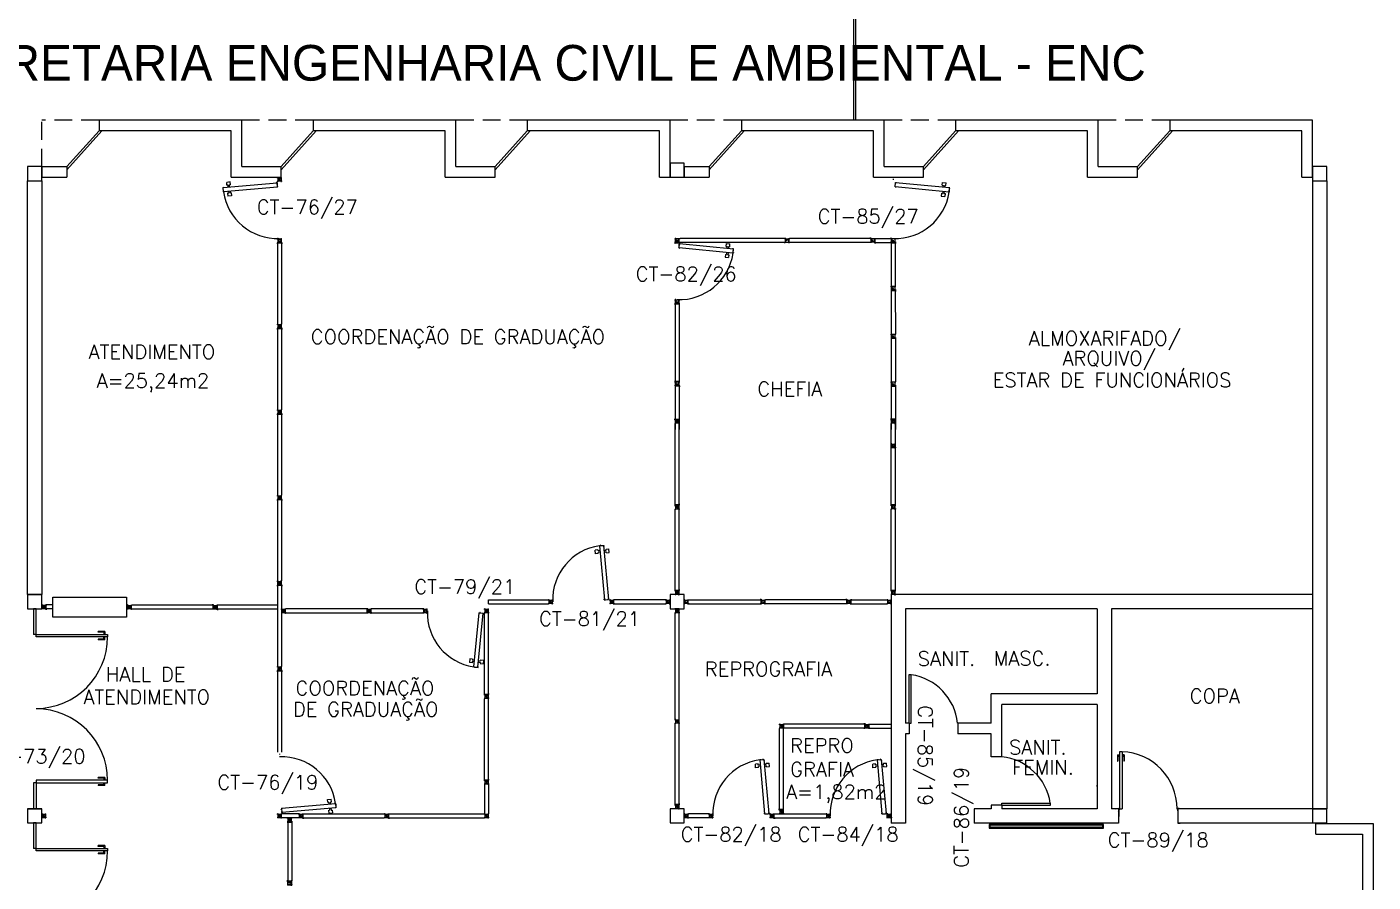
# Model space of a CAD drawing. Header units: centimetres. Extents: x -214 to 72, y 205 to 367.
# Drawn here: x -98.95 to -80.09, y 259.63 to 271.62 of the extents above; entities that cross this region are included whole.
import ezdxf

# ---------------------------------------------------------------- set-up
doc = ezdxf.new("R2010")
doc.units = ezdxf.units.CM
doc.header["$MEASUREMENT"] = 0
doc.linetypes.add('HIDDEN', pattern=[0.375, 0.25, -0.125])
doc.layers.get('0').update_dxf_attribs({"linetype": 'CONTINUOUS'})
for name, color, linetype in [('ALV', 2, 'CONTINUOUS'), ('BANC', 2, 'CONTINUOUS'), ('DIV', 2, 'CONTINUOUS'), ('ENDEREÇO NOVO', 2, 'CONTINUOUS'), ('ESQ', 1, 'CONTINUOUS'), ('ESTRUT', 3, 'CONTINUOUS'), ('MACANETA', 2, 'CONTINUOUS'), ('MARCO', 2, 'CONTINUOUS'), ('PainelFELTRO', 2, 'CONTINUOUS'), ('PEÇAS', 1, 'CONTINUOUS'), ('PORTA', 1, 'CONTINUOUS'), ('PROJ', 1, 'HIDDEN'), ('TEXTO', 2, 'CONTINUOUS'), ('USO', 2, 'CONTINUOUS')]:
    doc.layers.add(name, color=color, linetype=linetype)
doc.styles.add('UNB-100', font='simplex.shx', dxfattribs={"height": 0.2})

# ---------------------------------------------------------------- blocks, each defined once
blk = doc.blocks.new('MTDIV')
for p, q in [((-0.0285, 0.0185), (-0.0285, 0.0285)), ((-0.0185, 0.0285), (-0.0285, 0.0285)), ((-0.0265, 0.0185), (-0.0285, 0.0185)), ((-0.0265, 0.0235), (-0.0265, 0.0265)), ((-0.0265, 0.0265), (-0.0185, 0.0265)), ((-0.0265, 0.0235), (0.0265, 0.0235)), ((-0.0215, 0.0235), (-0.0265, 0.0235)), ((-0.0265, 0.0185), (-0.0265, 0.0215)), ((-0.0265, 0.0215), (-0.0235, 0.0215)), ((-0.0235, 0.0215), (-0.0235, -0.0215)), ((-0.0215, 0.0235), (-0.0215, 0.0215)), ((-0.0215, 0.0215), (0.0215, 0.0215)), ((-0.0215, 0.0195), (0.0195, 0.0195)), ((-0.0215, 0.0195), (-0.0215, -0.0195)), ((-0.0185, 0.0265), (-0.0185, 0.0285)), ((-0.0049, 0), (0.0049, 0)), ((0, -0.0049), (0, 0.0049)), ((0.0195, 0.0095), (0.0115, 0.0095)), ((0.0115, 0.0095), (0.0115, 0.0075)), ((0.0215, 0.0075), (0.0115, 0.0075)), ((0.0135, 0.0075), (0.0135, 0.0055)), ((0.0215, 0.0055), (0.0135, 0.0055)), ((0.0185, 0.0265), (0.0185, 0.0285)), ((0.0185, 0.0285), (0.0285, 0.0285)), ((0.0185, 0.0265), (0.0265, 0.0265)), ((0.0195, 0.0195), (0.0195, 0.0095)), ((0.0215, 0.0235), (0.0215, 0.0075)), ((0.0215, 0.0235), (0.0265, 0.0235)), ((0.0215, 0.0055), (0.0215, -0.0055)), ((0.0235, 0.0215), (0.0235, -0.0215)), ((0.0265, 0.0215), (0.0235, 0.0215)), ((0.0265, 0.0235), (0.0265, 0.0265)), ((0.0265, 0.0185), (0.0265, 0.0215)), ((0.0265, 0.0185), (0.0285, 0.0185)), ((0.0285, 0.0185), (0.0285, 0.0285)), ((-0.0285, -0.0185), (-0.0285, -0.0285)), ((-0.0285, -0.0185), (-0.0265, -0.0185)), ((-0.0185, -0.0285), (-0.0285, -0.0285)), ((-0.0265, -0.0185), (-0.0265, -0.0215)), ((-0.0265, -0.0215), (-0.0235, -0.0215)), ((0.0265, -0.0235), (-0.0265, -0.0235)), ((-0.0265, -0.0235), (-0.0265, -0.0265)), ((-0.0215, -0.0235), (-0.0265, -0.0235)), ((-0.0185, -0.0265), (-0.0265, -0.0265)), ((-0.0215, -0.0195), (0.0195, -0.0195)), ((-0.0215, -0.0215), (0.0215, -0.0215)), ((-0.0215, -0.0215), (-0.0215, -0.0235)), ((-0.0185, -0.0265), (-0.0185, -0.0285)), ((0.0215, -0.0075), (0.0115, -0.0075)), ((0.0115, -0.0075), (0.0115, -0.0095)), ((0.0195, -0.0095), (0.0115, -0.0095)), ((0.0215, -0.0055), (0.0135, -0.0055)), ((0.0135, -0.0055), (0.0135, -0.0075)), ((0.0185, -0.0265), (0.0185, -0.0285)), ((0.0265, -0.0265), (0.0185, -0.0265)), ((0.0185, -0.0285), (0.0285, -0.0285)), ((0.0195, -0.0095), (0.0195, -0.0195)), ((0.0215, -0.0075), (0.0215, -0.0235)), ((0.0215, -0.0235), (0.0265, -0.0235)), ((0.0265, -0.0215), (0.0235, -0.0215)), ((0.0265, -0.0185), (0.0265, -0.0215)), ((0.0285, -0.0185), (0.0265, -0.0185)), ((0.0265, -0.0235), (0.0265, -0.0265)), ((0.0285, -0.0185), (0.0285, -0.0285))]:
    blk.add_line(p, q)
blk = doc.blocks.new('DIV12')
for p, q in [((-0.005, 0), (0.005, 0)), ((0, -0.005), (0, 0.005)), ((0.024, 0.018), (0.028, 0.018)), ((0.024, 0.018), (0.024, 0.016)), ((0.024, 0.016), (0.028, 0.016)), ((0.028, 0.03), (0.043, 0.03)), ((0.028, 0.018), (0.028, 0.03)), ((0.028, -0.017), (0.028, 0.016)), ((0.03, 0.028), (1.169, 0.028)), ((0.03, -0.029), (0.03, 0.028)), ((0.043, 0.03), (0.043, 0.028)), ((0.024, -0.017), (0.028, -0.017)), ((0.024, -0.017), (0.024, -0.019)), ((0.024, -0.019), (0.028, -0.019)), ((0.028, -0.031), (0.028, -0.019)), ((0.028, -0.031), (0.043, -0.031)), ((0.03, -0.029), (1.169, -0.029)), ((0.043, -0.029), (0.043, -0.031))]:
    blk.add_line(p, q)
blk = doc.blocks.new('DOOR-80')
at = {"layer": 'MACANETA'}
for p, q in [((-0.08, -0.755), (-0.08, -0.665)), ((-0.08, -0.665), (-0.075, -0.665)), ((-0.075, -0.755), (-0.075, -0.665)), ((-0.075, -0.735), (-0.053, -0.735)), ((-0.053, -0.728), (-0.05, -0.728)), ((-0.053, -0.763), (-0.053, -0.728)), ((-0.012, -0.728), (-0.015, -0.728)), ((-0.012, -0.763), (-0.012, -0.728)), ((0.01, -0.735), (-0.012, -0.735)), ((0.01, -0.755), (0.01, -0.665)), ((0.015, -0.665), (0.01, -0.665)), ((0.015, -0.755), (0.015, -0.665)), ((-0.08, -0.755), (-0.053, -0.755)), ((-0.053, -0.763), (-0.05, -0.763)), ((-0.012, -0.763), (-0.015, -0.763)), ((0.015, -0.755), (-0.012, -0.755))]:
    blk.add_line(p, q, dxfattribs=at)
at = {"layer": 'PORTA'}
for p, q in [((-0.05, -0.8), (-0.05, 0)), ((-0.015, 0), (-0.05, 0)), ((-0.015, -0.8), (-0.015, 0)), ((-0.05, -0.8), (-0.015, -0.8))]:
    blk.add_line(p, q, dxfattribs=at)
at = {"layer": 'PORTA', "color": 1}
blk.add_arc((-0.02, 0), 0.8, 180, 267.8509, dxfattribs=at)
blk = doc.blocks.new('PDFT')
at = {"color": 1}
for p, q in [((0.318, 0.979), (0.318, 0.889)), ((0.318, 0.979), (0.358, 0.979)), ((0.328, 0.969), (0.328, 0.889)), ((0.328, 0.969), (0.358, 0.969)), ((0.433, 0.979), (0.393, 0.979)), ((0.423, 0.969), (0.393, 0.969)), ((0.423, 0.969), (0.423, 0.889)), ((0.433, 0.979), (0.433, 0.889)), ((2.362, 0.979), (2.362, 0.889)), ((2.362, 0.979), (2.402, 0.979)), ((2.372, 0.969), (2.372, 0.889)), ((2.372, 0.969), (2.402, 0.969)), ((2.477, 0.979), (2.437, 0.979)), ((2.467, 0.969), (2.437, 0.969)), ((2.467, 0.969), (2.467, 0.889)), ((2.477, 0.979), (2.477, 0.889)), ((0.328, 0.889), (0.318, 0.889)), ((0.423, 0.889), (0.433, 0.889)), ((2.372, 0.889), (2.362, 0.889)), ((2.467, 0.889), (2.477, 0.889))]:
    blk.add_line(p, q, dxfattribs=at)
at = {"color": 2}
for p, q in [((0.358, 0.018), (0.358, 1.019)), ((0.358, 1.019), (0.393, 1.019)), ((0.393, 1.019), (0.393, 0.018)), ((2.402, 1.019), (2.402, 0.018)), ((2.437, 1.019), (2.402, 1.019)), ((2.437, 0.018), (2.437, 1.019)), ((0.358, 0.018), (0, 0.017)), ((0, 0.017), (0, -0.017)), ((0.393, 0.018), (0.358, 0.018)), ((0.358, 0.018), (0.358, -0.017)), ((2.402, 0.018), (2.437, 0.018)), ((2.437, 0.017), (2.437, -0.017)), ((2.437, 0.017), (2.805, 0.017)), ((2.805, 0.017), (2.805, -0.017)), ((0, -0.017), (0.358, -0.017)), ((2.437, -0.017), (2.805, -0.017))]:
    blk.add_line(p, q, dxfattribs=at)
at = {"color": 1}
for centre, start, end in [((0.393, 0.018), 0.0837, 90), ((2.402, 0.018), 90, 179.9163)]:
    blk.add_arc(centre, 1.002, start, end, dxfattribs=at)
blk = doc.blocks.new('PLXD')
at = {"color": 2}
for p, q in [((-0.172, 0.786), (-0.161, 0.787)), ((-0.172, 0.786), (-0.171, 0.772)), ((-0.169, 0.772), (-0.171, 0.772)), ((-0.17, 0.784), (-0.114, 0.789)), ((-0.17, 0.784), (-0.103, 0.028)), ((-0.159, 0.792), (-0.161, 0.792)), ((-0.161, 0.792), (-0.161, 0.787)), ((-0.159, 0.792), (-0.159, 0.787)), ((-0.159, 0.787), (-0.126, 0.79)), ((-0.124, 0.795), (-0.126, 0.795)), ((-0.126, 0.795), (-0.126, 0.79)), ((-0.124, 0.795), (-0.124, 0.79)), ((-0.124, 0.79), (-0.112, 0.791)), ((-0.114, 0.789), (-0.046, 0.033)), ((-0.112, 0.791), (-0.11, 0.777)), ((-0.11, 0.777), (-0.112, 0.777)), ((-0.105, 0.026), (-0.106, 0.04)), ((-0.104, 0.04), (-0.106, 0.04)), ((-0.105, 0.026), (-0.093, 0.027)), ((-0.103, 0.028), (-0.046, 0.033)), ((-0.092, 0.022), (-0.093, 0.027)), ((-0.09, 0.022), (-0.092, 0.022)), ((-0.091, 0.027), (-0.058, 0.03)), ((-0.09, 0.022), (-0.091, 0.027)), ((-0.057, 0.025), (-0.058, 0.03)), ((-0.055, 0.025), (-0.057, 0.025)), ((-0.056, 0.03), (-0.044, 0.031)), ((-0.055, 0.025), (-0.056, 0.03)), ((-0.045, 0.045), (-0.047, 0.045)), ((-0.044, 0.031), (-0.045, 0.045)), ((-0.008, 0), (0.006, 0)), ((0, 0.007), (0, -0.006))]:
    blk.add_line(p, q, dxfattribs=at)
at = {"color": 1}
for p, q in [((-0.194, 0.727), (-0.233, 0.723)), ((-0.229, 0.673), (-0.233, 0.723)), ((-0.189, 0.677), (-0.229, 0.673)), ((-0.192, 0.712), (-0.194, 0.727)), ((-0.164, 0.714), (-0.192, 0.712)), ((-0.162, 0.694), (-0.19, 0.692)), ((-0.189, 0.677), (-0.19, 0.692)), ((-0.107, 0.719), (-0.079, 0.722)), ((-0.106, 0.7), (-0.077, 0.702)), ((-0.08, 0.737), (-0.041, 0.74)), ((-0.079, 0.722), (-0.08, 0.737)), ((-0.076, 0.687), (-0.077, 0.702)), ((-0.076, 0.687), (-0.036, 0.691)), ((-0.036, 0.691), (-0.041, 0.74))]:
    blk.add_line(p, q, dxfattribs=at)
blk.add_arc((-0.064, 0.029), 0.764, 98.125, 182.1419, dxfattribs=at)
blk = doc.blocks.new('PLXE')
at = {"color": 2}
for p, q in [((0.121, 0.788), (0.047, 0.032)), ((0.178, 0.782), (0.103, 0.027)), ((0.119, 0.79), (0.118, 0.776)), ((0.118, 0.776), (0.12, 0.776)), ((0.131, 0.789), (0.119, 0.79)), ((0.178, 0.782), (0.121, 0.788)), ((0.131, 0.794), (0.133, 0.794)), ((0.131, 0.794), (0.131, 0.789)), ((0.133, 0.794), (0.133, 0.789)), ((0.166, 0.786), (0.133, 0.789)), ((0.166, 0.791), (0.168, 0.79)), ((0.166, 0.791), (0.166, 0.786)), ((0.168, 0.79), (0.168, 0.785)), ((0.18, 0.784), (0.168, 0.785)), ((0.176, 0.77), (0.178, 0.77)), ((0.18, 0.784), (0.178, 0.77)), ((-0.008, 0), (0.008, 0)), ((0, 0.006), (0, -0.007)), ((0.044, 0.031), (0.046, 0.045)), ((0.056, 0.029), (0.044, 0.031)), ((0.046, 0.045), (0.048, 0.045)), ((0.103, 0.027), (0.047, 0.032)), ((0.056, 0.024), (0.056, 0.029)), ((0.056, 0.024), (0.058, 0.024)), ((0.091, 0.026), (0.058, 0.029)), ((0.058, 0.024), (0.058, 0.029)), ((0.091, 0.021), (0.091, 0.026)), ((0.091, 0.021), (0.093, 0.021)), ((0.105, 0.025), (0.093, 0.026)), ((0.093, 0.021), (0.093, 0.026)), ((0.104, 0.039), (0.106, 0.039)), ((0.105, 0.025), (0.106, 0.039))]:
    blk.add_line(p, q, dxfattribs=at)
at = {"color": 1}
for p, q in [((0.043, 0.69), (0.048, 0.74)), ((0.082, 0.686), (0.043, 0.69)), ((0.087, 0.736), (0.048, 0.74)), ((0.082, 0.686), (0.084, 0.701)), ((0.112, 0.698), (0.084, 0.701)), ((0.086, 0.721), (0.087, 0.736)), ((0.114, 0.718), (0.086, 0.721)), ((0.169, 0.693), (0.197, 0.69)), ((0.171, 0.713), (0.199, 0.71)), ((0.195, 0.675), (0.197, 0.69)), ((0.195, 0.675), (0.235, 0.671)), ((0.199, 0.71), (0.2, 0.725)), ((0.2, 0.725), (0.24, 0.721)), ((0.235, 0.671), (0.24, 0.721))]:
    blk.add_line(p, q, dxfattribs=at)
blk.add_arc((0.065, 0.028), 0.764, 357.9063, 81.358, dxfattribs=at)
blk = doc.blocks.new('PainelFELTRO')
at = {"layer": 'PainelFELTRO'}
blk.add_hatch(color=2, dxfattribs=at).paths.add_polyline_path([(0.01, 0.06), (0.01, 0.03), (1.59, 0.03), (1.59, 0.06)])
for p, q in [((1.6, 0.07), (0, 0.07)), ((0, 0.07), (0, 0.02)), ((0, 0.02), (1.6, 0.02)), ((1.6, 0.02), (1.6, 0.07))]:
    blk.add_line(p, q, dxfattribs=at)
at = {"layer": 'PainelFELTRO', "color": 1}
for p, q in [((0, 0), (1.6, 0)), ((0.05, 0.02), (0.05, 0)), ((1.55, 0), (1.55, 0.02))]:
    blk.add_line(p, q, dxfattribs=at)
at = {"layer": 'PainelFELTRO', "color": 2}
for p, q in [((1.59, 0.06), (0.01, 0.06)), ((0.01, 0.06), (0.01, 0.03)), ((0.01, 0.03), (1.59, 0.03)), ((1.59, 0.03), (1.59, 0.06))]:
    blk.add_line(p, q, dxfattribs=at)
blk = doc.blocks.new('ENCAICHE DA DIVISORIA')
for p, q in [((-0.005, 0), (0, 0)), ((-0.005, -0.002), (-0.005, 0)), ((0, 0.012), (0.014, 0.012)), ((0, 0), (0, 0.012)), ((0.002, -0.047), (0.002, 0.01)), ((0.002, 0.01), (0.014, 0.01)), ((0.014, 0.012), (0.014, 0.01)), ((-0.005, -0.002), (0, -0.002)), ((-0.005, -0.035), (0, -0.035)), ((-0.005, -0.035), (-0.005, -0.037)), ((-0.005, -0.037), (0, -0.037)), ((0, -0.035), (0, -0.002)), ((0, -0.049), (0, -0.037)), ((0, -0.049), (0.014, -0.049)), ((0.002, -0.047), (0.014, -0.047)), ((0.014, -0.047), (0.014, -0.049))]:
    blk.add_line(p, q)

msp = doc.modelspace()

# ---------------------------------------------------------------- linework, layer by layer
for p, q in [((-89.83, 261.881), (-89.84, 261.881)), ((-89.835, 261.876), (-89.835, 261.886)), ((-93.912, 260.558), (-93.902, 260.558)), ((-93.907, 260.552), (-93.907, 260.563)), ((-88.512, 260.558), (-88.502, 260.558)), ((-88.507, 260.552), (-88.507, 260.563))]:
    msp.add_line(p, q)
at = {"layer": 'ALV'}
for p, q in [((-95.935, 270.308), (-97.935, 270.308)), ((-97.935, 270.308), (-97.935, 270.158)), ((-95.935, 269.658), (-95.935, 270.308)), ((-92.935, 270.308), (-94.935, 270.308)), ((-94.935, 270.308), (-94.935, 270.158)), ((-92.935, 269.658), (-92.935, 270.308)), ((-89.935, 270.308), (-91.935, 270.308)), ((-91.935, 270.308), (-91.935, 270.158)), ((-89.935, 269.508), (-89.935, 270.308)), ((-86.935, 270.308), (-88.935, 270.308)), ((-88.935, 270.308), (-88.935, 270.158)), ((-86.935, 269.658), (-86.935, 270.308)), ((-83.935, 270.308), (-85.935, 270.308)), ((-85.935, 270.308), (-85.935, 270.158)), ((-83.935, 269.658), (-83.935, 270.308)), ((-80.935, 270.308), (-82.935, 270.308)), ((-82.935, 270.308), (-82.935, 270.158)), ((-80.935, 269.508), (-80.935, 270.308)), ((-96.085, 270.158), (-97.935, 270.158)), ((-96.085, 269.508), (-96.085, 270.158)), ((-93.085, 270.158), (-94.935, 270.158)), ((-93.085, 269.508), (-93.085, 270.158)), ((-90.085, 270.158), (-91.935, 270.158)), ((-90.085, 269.508), (-90.085, 270.158)), ((-87.085, 270.158), (-88.935, 270.158)), ((-87.085, 269.508), (-87.085, 270.158)), ((-84.085, 270.158), (-85.935, 270.158)), ((-84.085, 269.508), (-84.085, 270.158)), ((-81.085, 270.158), (-82.935, 270.158)), ((-81.085, 269.508), (-81.085, 270.158)), ((-98.735, 269.658), (-98.735, 269.508)), ((-98.735, 269.658), (-98.385, 269.658)), ((-98.385, 269.658), (-98.385, 269.508)), ((-95.935, 269.658), (-95.385, 269.658)), ((-95.385, 269.508), (-95.385, 269.658)), ((-92.935, 269.658), (-92.385, 269.658)), ((-92.385, 269.508), (-92.385, 269.658)), ((-89.735, 269.658), (-89.385, 269.658)), ((-89.735, 269.658), (-89.735, 269.508)), ((-89.385, 269.658), (-89.385, 269.508)), ((-86.935, 269.658), (-86.385, 269.658)), ((-86.385, 269.508), (-86.385, 269.658)), ((-83.935, 269.658), (-83.385, 269.658)), ((-83.385, 269.508), (-83.385, 269.658)), ((-98.935, 263.658), (-98.935, 269.458)), ((-98.935, 269.458), (-98.735, 269.458)), ((-98.735, 269.508), (-98.385, 269.508)), ((-98.735, 269.458), (-98.735, 263.658)), ((-96.085, 269.508), (-95.385, 269.508)), ((-93.085, 269.508), (-92.385, 269.508)), ((-90.085, 269.508), (-89.935, 269.508)), ((-89.735, 269.508), (-89.385, 269.508)), ((-87.085, 269.508), (-86.385, 269.508)), ((-84.085, 269.508), (-83.385, 269.508)), ((-81.085, 269.508), (-80.935, 269.508)), ((-80.935, 269.458), (-80.935, 260.658)), ((-80.735, 269.458), (-80.735, 260.658)), ((-80.735, 269.458), (-80.735, 269.458)), ((-80.735, 269.458), (-80.735, 269.458)), ((-98.935, 263.658), (-98.735, 263.658)), ((-86.835, 263.658), (-86.835, 260.457)), ((-80.94, 263.658), (-86.835, 263.658)), ((-98.935, 263.458), (-98.735, 263.458)), ((-86.635, 263.458), (-86.635, 261.857)), ((-83.951, 263.458), (-86.635, 263.458)), ((-83.951, 263.458), (-83.951, 262.267)), ((-83.751, 263.458), (-83.751, 260.657)), ((-80.935, 263.458), (-83.751, 263.458)), ((-86.585, 262.537), (-86.555, 262.537)), ((-86.585, 261.857), (-86.585, 262.537)), ((-86.555, 261.857), (-86.555, 262.536)), ((-83.951, 262.267), (-85.435, 262.267)), ((-85.435, 261.857), (-85.435, 262.267)), ((-83.951, 262.117), (-85.285, 262.117)), ((-85.285, 261.387), (-85.285, 262.117)), ((-83.951, 262.117), (-83.951, 260.657)), ((-86.585, 261.857), (-86.635, 261.857)), ((-86.585, 261.857), (-86.555, 261.857)), ((-86.585, 261.857), (-86.585, 261.707)), ((-85.435, 261.857), (-85.905, 261.857)), ((-85.905, 261.857), (-85.905, 261.707)), ((-86.585, 261.707), (-86.635, 261.707)), ((-86.635, 261.707), (-86.635, 260.457)), ((-85.435, 261.707), (-85.905, 261.707)), ((-85.435, 261.387), (-85.435, 261.707)), ((-85.285, 261.387), (-85.435, 261.387)), ((-98.935, 260.658), (-98.735, 260.658)), ((-85.435, 260.657), (-85.675, 260.657)), ((-85.675, 260.657), (-85.675, 260.457)), ((-85.435, 260.707), (-85.435, 260.657)), ((-85.285, 260.707), (-85.435, 260.707)), ((-85.285, 260.737), (-84.606, 260.737)), ((-85.285, 260.707), (-85.285, 260.737)), ((-85.285, 260.707), (-85.285, 260.657)), ((-85.285, 260.707), (-84.605, 260.707)), ((-83.951, 260.657), (-85.285, 260.657)), ((-84.605, 260.707), (-84.605, 260.737)), ((-83.651, 260.657), (-83.751, 260.657)), ((-83.651, 260.657), (-83.651, 260.457)), ((-82.821, 260.657), (-82.821, 260.457)), ((-80.935, 260.657), (-82.821, 260.657)), ((-80.935, 260.658), (-80.735, 260.658)), ((-80.931, 260.658), (-80.735, 260.658)), ((-86.635, 260.457), (-86.835, 260.457)), ((-83.651, 260.457), (-85.675, 260.457)), ((-80.935, 260.457), (-82.821, 260.457)), ((-80.885, 260.452), (-80.085, 260.452)), ((-80.885, 260.302), (-80.885, 260.452)), ((-80.885, 260.302), (-80.235, 260.302)), ((-80.235, 260.302), (-80.235, 258.452)), ((-80.085, 260.452), (-80.085, 258.452))]:
    msp.add_line(p, q, dxfattribs=at)
at = {"layer": 'BANC'}
msp.add_line((-95.435, 264.392), (-95.435, 263.792), dxfattribs=at)
at = {"layer": 'DIV'}
for p, q in [((-87.365, 275.848), (-87.365, 270.308)), ((-87.335, 275.848), (-87.335, 270.308)), ((-89.866, 268.593), (-89.866, 268.579)), ((-89.866, 268.593), (-89.854, 268.593)), ((-89.864, 268.579), (-89.866, 268.579)), ((-89.864, 268.591), (-89.807, 268.591)), ((-89.864, 268.591), (-89.864, 268.579)), ((-89.854, 268.598), (-89.854, 268.593)), ((-89.852, 268.598), (-89.854, 268.598)), ((-89.852, 268.598), (-89.852, 268.593)), ((-89.852, 268.593), (-89.819, 268.593)), ((-89.84, 268.622), (-89.83, 268.622)), ((-89.835, 268.627), (-89.835, 268.616)), ((-89.819, 268.598), (-89.819, 268.593)), ((-89.817, 268.598), (-89.819, 268.598)), ((-89.817, 268.598), (-89.817, 268.593)), ((-89.817, 268.593), (-89.805, 268.593)), ((-89.807, 268.65), (-89.809, 268.65)), ((-89.807, 268.591), (-89.807, 268.579)), ((-89.805, 268.579), (-89.807, 268.579)), ((-88.335, 268.593), (-89.805, 268.593)), ((-89.805, 268.591), (-89.805, 268.579)), ((-88.323, 268.65), (-89.792, 268.65)), ((-88.316, 268.65), (-88.321, 268.65)), ((-88.316, 268.593), (-88.321, 268.593)), ((-87.049, 268.65), (-86.838, 268.65)), ((-87.049, 268.593), (-86.838, 268.593)), ((-86.836, 268.65), (-86.836, 268.65)), ((-86.836, 268.593), (-86.826, 268.593)), ((-86.836, 268.591), (-86.836, 267.981)), ((-86.836, 268.591), (-86.779, 268.591)), ((-86.826, 268.598), (-86.826, 268.593)), ((-86.824, 268.598), (-86.826, 268.598)), ((-86.824, 268.598), (-86.824, 268.593)), ((-86.824, 268.593), (-86.791, 268.593)), ((-86.812, 268.622), (-86.802, 268.622)), ((-86.807, 268.627), (-86.807, 268.616)), ((-86.791, 268.598), (-86.791, 268.593)), ((-86.789, 268.598), (-86.791, 268.598)), ((-86.789, 268.598), (-86.789, 268.593)), ((-86.789, 268.593), (-86.777, 268.593)), ((-86.779, 268.591), (-86.779, 267.981)), ((-86.777, 268.579), (-86.779, 268.579)), ((-86.777, 268.593), (-86.777, 268.579)), ((-86.838, 267.924), (-86.838, 267.909)), ((-86.838, 267.924), (-86.826, 267.924)), ((-86.836, 267.909), (-86.838, 267.909)), ((-86.836, 267.922), (-86.835, 267.311)), ((-86.836, 267.922), (-86.779, 267.922)), ((-86.826, 267.929), (-86.826, 267.924)), ((-86.824, 267.929), (-86.826, 267.929)), ((-86.824, 267.929), (-86.824, 267.924)), ((-86.824, 267.924), (-86.791, 267.924)), ((-86.812, 267.952), (-86.802, 267.952)), ((-86.807, 267.957), (-86.807, 267.947)), ((-86.791, 267.929), (-86.791, 267.924)), ((-86.789, 267.929), (-86.791, 267.929)), ((-86.789, 267.929), (-86.789, 267.924)), ((-86.789, 267.924), (-86.777, 267.924)), ((-86.779, 267.922), (-86.778, 267.311)), ((-86.777, 267.909), (-86.779, 267.909)), ((-86.777, 267.924), (-86.777, 267.909)), ((-89.866, 267.736), (-89.866, 267.721)), ((-89.866, 267.736), (-89.854, 267.736)), ((-89.866, 267.721), (-89.864, 267.721)), ((-89.864, 267.734), (-89.863, 267.311)), ((-89.864, 267.734), (-89.807, 267.734)), ((-89.854, 267.741), (-89.854, 267.736)), ((-89.852, 267.741), (-89.854, 267.741)), ((-89.852, 267.741), (-89.852, 267.736)), ((-89.852, 267.736), (-89.819, 267.736)), ((-89.84, 267.764), (-89.83, 267.764)), ((-89.835, 267.769), (-89.835, 267.759)), ((-89.819, 267.741), (-89.819, 267.736)), ((-89.817, 267.741), (-89.819, 267.741)), ((-89.817, 267.741), (-89.817, 267.736)), ((-89.817, 267.736), (-89.805, 267.736)), ((-89.807, 267.734), (-89.806, 267.311)), ((-89.805, 267.721), (-89.807, 267.721)), ((-89.805, 267.736), (-89.805, 267.721)), ((-89.863, 267.491), (-89.863, 266.656)), ((-89.806, 267.491), (-89.806, 266.644)), ((-86.837, 267.254), (-86.837, 267.24)), ((-86.837, 267.254), (-86.825, 267.254)), ((-86.835, 267.252), (-86.835, 266.641)), ((-86.835, 267.252), (-86.778, 267.252)), ((-86.825, 267.259), (-86.825, 267.254)), ((-86.823, 267.259), (-86.825, 267.259)), ((-86.823, 267.259), (-86.823, 267.254)), ((-86.823, 267.254), (-86.79, 267.254)), ((-86.812, 267.282), (-86.802, 267.282)), ((-86.807, 267.288), (-86.807, 267.277)), ((-86.79, 267.259), (-86.79, 267.254)), ((-86.788, 267.259), (-86.79, 267.259)), ((-86.788, 267.259), (-86.788, 267.254)), ((-86.788, 267.254), (-86.776, 267.254)), ((-86.778, 267.252), (-86.778, 266.641)), ((-86.776, 267.254), (-86.776, 267.24)), ((-86.835, 267.24), (-86.837, 267.24)), ((-86.776, 267.24), (-86.778, 267.24)), ((-89.865, 266.585), (-89.865, 266.571)), ((-89.865, 266.585), (-89.853, 266.585)), ((-89.863, 266.571), (-89.865, 266.571)), ((-89.863, 266.583), (-89.863, 265.972)), ((-89.863, 266.583), (-89.806, 266.583)), ((-89.853, 266.59), (-89.853, 266.585)), ((-89.851, 266.59), (-89.853, 266.59)), ((-89.851, 266.59), (-89.851, 266.585)), ((-89.851, 266.585), (-89.818, 266.585)), ((-89.84, 266.613), (-89.83, 266.613)), ((-89.835, 266.619), (-89.835, 266.608)), ((-89.818, 266.59), (-89.818, 266.585)), ((-89.816, 266.59), (-89.818, 266.59)), ((-89.816, 266.59), (-89.816, 266.585)), ((-89.816, 266.585), (-89.804, 266.585)), ((-89.806, 266.583), (-89.806, 265.972)), ((-89.804, 266.571), (-89.806, 266.571)), ((-89.804, 266.585), (-89.804, 266.571)), ((-86.837, 266.584), (-86.837, 266.57)), ((-86.837, 266.584), (-86.825, 266.584)), ((-86.835, 266.57), (-86.837, 266.57)), ((-86.835, 266.582), (-86.835, 265.972)), ((-86.835, 266.582), (-86.778, 266.582)), ((-86.825, 266.589), (-86.825, 266.584)), ((-86.823, 266.589), (-86.825, 266.589)), ((-86.823, 266.589), (-86.823, 266.584)), ((-86.823, 266.584), (-86.79, 266.584)), ((-86.812, 266.613), (-86.802, 266.613)), ((-86.807, 266.618), (-86.807, 266.608)), ((-86.79, 266.589), (-86.79, 266.584)), ((-86.788, 266.589), (-86.79, 266.589)), ((-86.788, 266.589), (-86.788, 266.584)), ((-86.788, 266.584), (-86.776, 266.584)), ((-86.778, 266.582), (-86.778, 265.972)), ((-86.776, 266.57), (-86.778, 266.57)), ((-86.776, 266.584), (-86.776, 266.57)), ((-89.866, 266.124), (-89.864, 266.124)), ((-89.866, 266.11), (-89.866, 266.124)), ((-89.807, 266.124), (-89.805, 266.124)), ((-89.805, 266.11), (-89.805, 266.124)), ((-86.838, 266.128), (-86.836, 266.128)), ((-86.838, 266.114), (-86.838, 266.128)), ((-86.779, 266.116), (-86.836, 266.116)), ((-86.779, 266.128), (-86.777, 266.128)), ((-86.777, 266.114), (-86.777, 266.128)), ((-89.854, 266.11), (-89.866, 266.11)), ((-89.807, 266.112), (-89.864, 266.112)), ((-89.854, 266.105), (-89.854, 266.11)), ((-89.854, 266.105), (-89.852, 266.105)), ((-89.852, 266.105), (-89.852, 266.11)), ((-89.819, 266.11), (-89.852, 266.11)), ((-89.83, 266.081), (-89.84, 266.081)), ((-89.835, 266.076), (-89.835, 266.086)), ((-89.819, 266.105), (-89.819, 266.11)), ((-89.819, 266.105), (-89.817, 266.105)), ((-89.817, 266.105), (-89.817, 266.11)), ((-89.805, 266.11), (-89.817, 266.11)), ((-86.826, 266.114), (-86.838, 266.114)), ((-86.826, 266.109), (-86.826, 266.114)), ((-86.826, 266.109), (-86.824, 266.109)), ((-86.824, 266.109), (-86.824, 266.114)), ((-86.791, 266.114), (-86.824, 266.114)), ((-86.802, 266.086), (-86.812, 266.086)), ((-86.807, 266.08), (-86.807, 266.091)), ((-86.791, 266.109), (-86.791, 266.114)), ((-86.791, 266.109), (-86.789, 266.109)), ((-86.789, 266.109), (-86.789, 266.114)), ((-86.777, 266.114), (-86.789, 266.114)), ((-98.712, 263.486), (-98.702, 263.486)), ((-98.702, 263.486), (-98.712, 263.486)), ((-98.707, 263.491), (-98.707, 263.481)), ((-98.707, 263.481), (-98.707, 263.491)), ((-98.683, 263.505), (-98.678, 263.505)), ((-98.683, 263.505), (-98.683, 263.503)), ((-98.683, 263.503), (-98.678, 263.503)), ((-98.678, 263.517), (-98.664, 263.517)), ((-98.678, 263.505), (-98.678, 263.517)), ((-98.678, 263.47), (-98.678, 263.503)), ((-98.676, 263.458), (-98.676, 263.515)), ((-98.582, 263.515), (-98.676, 263.515)), ((-98.664, 263.517), (-98.664, 263.515)), ((-97.537, 263.515), (-97.552, 263.515)), ((-97.55, 263.517), (-97.55, 263.515)), ((-97.535, 263.517), (-97.55, 263.517)), ((-97.537, 263.458), (-97.537, 263.515)), ((-97.535, 263.505), (-97.535, 263.517)), ((-97.53, 263.505), (-97.535, 263.505)), ((-97.53, 263.503), (-97.535, 263.503)), ((-97.535, 263.47), (-97.535, 263.503)), ((-97.53, 263.505), (-97.53, 263.503)), ((-97.502, 263.486), (-97.512, 263.486)), ((-97.512, 263.484), (-97.502, 263.484)), ((-97.507, 263.481), (-97.507, 263.491)), ((-97.507, 263.489), (-97.507, 263.479)), ((-96.312, 263.482), (-96.302, 263.482)), ((-96.302, 263.482), (-96.312, 263.482)), ((-96.307, 263.487), (-96.307, 263.477)), ((-96.307, 263.477), (-96.307, 263.487)), ((-96.283, 263.501), (-96.278, 263.501)), ((-96.283, 263.501), (-96.283, 263.499)), ((-96.283, 263.499), (-96.278, 263.499)), ((-96.278, 263.513), (-96.264, 263.513)), ((-96.278, 263.501), (-96.278, 263.513)), ((-96.278, 263.466), (-96.278, 263.499)), ((-95.435, 263.511), (-96.276, 263.511)), ((-96.276, 263.454), (-96.276, 263.511)), ((-96.264, 263.513), (-96.264, 263.511)), ((-92.479, 263.586), (-91.636, 263.586)), ((-92.479, 263.529), (-92.479, 263.586)), ((-92.479, 263.529), (-91.636, 263.529)), ((-89.992, 263.586), (-90.722, 263.586)), ((-90.722, 263.529), (-89.992, 263.529)), ((-89.678, 263.587), (-88.66, 263.587)), ((-89.678, 263.53), (-88.66, 263.53)), ((-88.673, 263.589), (-88.673, 263.587)), ((-88.658, 263.589), (-88.673, 263.589)), ((-88.673, 263.53), (-88.673, 263.528)), ((-88.658, 263.528), (-88.673, 263.528)), ((-88.66, 263.53), (-88.66, 263.587)), ((-88.658, 263.577), (-88.658, 263.589)), ((-88.653, 263.577), (-88.658, 263.577)), ((-88.653, 263.575), (-88.658, 263.575)), ((-88.658, 263.542), (-88.658, 263.575)), ((-88.653, 263.542), (-88.658, 263.542)), ((-88.653, 263.54), (-88.658, 263.54)), ((-88.658, 263.528), (-88.658, 263.54)), ((-88.653, 263.577), (-88.653, 263.575)), ((-88.653, 263.542), (-88.653, 263.54)), ((-88.635, 263.559), (-88.625, 263.559)), ((-88.635, 263.559), (-88.625, 263.559)), ((-88.63, 263.564), (-88.63, 263.554)), ((-88.63, 263.554), (-88.63, 263.564)), ((-87.435, 263.559), (-87.425, 263.559)), ((-87.435, 263.559), (-87.425, 263.559)), ((-87.43, 263.564), (-87.43, 263.554)), ((-87.43, 263.554), (-87.43, 263.564)), ((-87.406, 263.577), (-87.401, 263.577)), ((-87.406, 263.577), (-87.406, 263.575)), ((-87.406, 263.575), (-87.401, 263.575)), ((-87.406, 263.542), (-87.401, 263.542)), ((-87.406, 263.542), (-87.406, 263.54)), ((-87.406, 263.54), (-87.401, 263.54)), ((-87.401, 263.589), (-87.387, 263.589)), ((-87.401, 263.577), (-87.401, 263.589)), ((-87.401, 263.542), (-87.401, 263.575)), ((-87.401, 263.528), (-87.401, 263.54)), ((-87.401, 263.528), (-87.387, 263.528)), ((-87.399, 263.587), (-86.892, 263.587)), ((-87.399, 263.53), (-87.399, 263.587)), ((-87.399, 263.53), (-86.892, 263.53)), ((-87.387, 263.589), (-87.387, 263.587)), ((-87.387, 263.53), (-87.387, 263.528)), ((-86.869, 263.559), (-86.859, 263.559)), ((-86.869, 263.559), (-86.859, 263.559)), ((-86.864, 263.564), (-86.864, 263.554)), ((-86.864, 263.554), (-86.864, 263.564)), ((-98.683, 263.47), (-98.678, 263.47)), ((-98.683, 263.47), (-98.683, 263.468)), ((-98.683, 263.468), (-98.678, 263.468)), ((-98.678, 263.456), (-98.678, 263.468)), ((-98.678, 263.456), (-98.664, 263.456)), ((-98.582, 263.458), (-98.676, 263.458)), ((-98.664, 263.458), (-98.664, 263.456)), ((-97.537, 263.458), (-97.552, 263.458)), ((-97.55, 263.458), (-97.55, 263.456)), ((-97.535, 263.456), (-97.55, 263.456)), ((-97.53, 263.47), (-97.535, 263.47)), ((-97.53, 263.468), (-97.535, 263.468)), ((-97.535, 263.456), (-97.535, 263.468)), ((-97.53, 263.47), (-97.53, 263.468)), ((-96.283, 263.466), (-96.278, 263.466)), ((-96.283, 263.466), (-96.283, 263.464)), ((-96.283, 263.464), (-96.278, 263.464)), ((-96.278, 263.452), (-96.278, 263.464)), ((-96.278, 263.452), (-96.264, 263.452)), ((-95.435, 263.454), (-96.276, 263.454)), ((-96.264, 263.454), (-96.264, 263.452)), ((-95.354, 263.429), (-95.344, 263.429)), ((-95.349, 263.434), (-95.349, 263.424)), ((-94.154, 263.429), (-94.144, 263.429)), ((-94.154, 263.429), (-94.144, 263.429)), ((-94.149, 263.434), (-94.149, 263.424)), ((-94.149, 263.424), (-94.149, 263.434)), ((-93.392, 263.458), (-94.121, 263.458)), ((-94.121, 263.401), (-93.387, 263.401)), ((-92.511, 263.429), (-92.501, 263.429)), ((-92.506, 263.434), (-92.506, 263.424)), ((-89.854, 263.458), (-89.866, 263.458)), ((-89.864, 261.91), (-89.864, 263.401)), ((-89.854, 263.453), (-89.854, 263.458)), ((-89.854, 263.453), (-89.852, 263.453)), ((-89.819, 263.458), (-89.852, 263.458)), ((-89.852, 263.453), (-89.852, 263.458)), ((-89.83, 263.429), (-89.84, 263.429)), ((-89.835, 263.424), (-89.835, 263.434)), ((-89.819, 263.453), (-89.819, 263.458)), ((-89.819, 263.453), (-89.817, 263.453)), ((-89.805, 263.458), (-89.817, 263.458)), ((-89.817, 263.453), (-89.817, 263.458)), ((-89.807, 261.91), (-89.807, 263.403)), ((-88.37, 261.815), (-88.38, 261.815)), ((-88.375, 261.809), (-88.375, 261.82)), ((-87.206, 261.843), (-88.347, 261.843)), ((-88.347, 261.833), (-88.347, 261.796)), ((-87.206, 261.786), (-88.345, 261.786)), ((-87.218, 261.845), (-87.218, 261.843)), ((-87.204, 261.845), (-87.218, 261.845)), ((-87.218, 261.786), (-87.218, 261.784)), ((-87.204, 261.784), (-87.218, 261.784)), ((-87.206, 261.786), (-87.206, 261.843)), ((-87.204, 261.833), (-87.204, 261.845)), ((-87.199, 261.833), (-87.204, 261.833)), ((-87.199, 261.831), (-87.204, 261.831)), ((-87.204, 261.798), (-87.204, 261.831)), ((-87.199, 261.798), (-87.204, 261.798)), ((-87.199, 261.796), (-87.204, 261.796)), ((-87.204, 261.784), (-87.204, 261.796)), ((-87.199, 261.833), (-87.199, 261.831)), ((-87.199, 261.798), (-87.199, 261.796)), ((-87.17, 261.815), (-87.18, 261.815)), ((-87.175, 261.809), (-87.175, 261.82)), ((-87.147, 261.843), (-86.835, 261.843)), ((-87.147, 261.786), (-86.835, 261.786)), ((-95.406, 261.426), (-95.406, 261.416)), ((-92.535, 261.001), (-92.535, 260.586)), ((-92.478, 261.001), (-92.478, 260.586)), ((-95.136, 260.586), (-95.378, 260.586)), ((-95.136, 260.529), (-95.378, 260.529)), ((-95.294, 260.472), (-95.294, 260.458)), ((-95.294, 260.472), (-95.282, 260.472)), ((-95.292, 260.458), (-95.294, 260.458)), ((-95.292, 260.47), (-95.292, 259.645)), ((-95.292, 260.47), (-95.235, 260.47)), ((-95.282, 260.477), (-95.282, 260.472)), ((-95.28, 260.477), (-95.282, 260.477)), ((-95.28, 260.477), (-95.28, 260.472)), ((-95.28, 260.472), (-95.247, 260.472)), ((-95.269, 260.501), (-95.259, 260.501)), ((-95.264, 260.506), (-95.264, 260.495)), ((-95.247, 260.477), (-95.247, 260.472)), ((-95.245, 260.477), (-95.247, 260.477)), ((-95.245, 260.477), (-95.245, 260.472)), ((-95.245, 260.472), (-95.233, 260.472)), ((-95.235, 260.47), (-95.235, 259.645)), ((-95.233, 260.458), (-95.235, 260.458)), ((-95.233, 260.472), (-95.233, 260.458)), ((-93.884, 260.576), (-93.879, 260.576)), ((-93.884, 260.576), (-93.884, 260.574)), ((-93.884, 260.574), (-93.879, 260.574)), ((-93.884, 260.541), (-93.879, 260.541)), ((-93.884, 260.541), (-93.884, 260.539)), ((-93.884, 260.539), (-93.879, 260.539)), ((-93.879, 260.588), (-93.864, 260.588)), ((-93.879, 260.576), (-93.879, 260.588)), ((-93.879, 260.541), (-93.879, 260.574)), ((-93.879, 260.527), (-93.879, 260.539)), ((-93.879, 260.527), (-93.864, 260.527)), ((-93.877, 260.586), (-92.535, 260.586)), ((-93.877, 260.529), (-93.877, 260.586)), ((-93.877, 260.529), (-92.535, 260.529)), ((-93.864, 260.588), (-93.864, 260.586)), ((-93.864, 260.529), (-93.864, 260.527)), ((-92.511, 260.558), (-92.501, 260.558)), ((-92.506, 260.552), (-92.506, 260.563)), ((-92.483, 260.576), (-92.478, 260.576)), ((-92.483, 260.576), (-92.483, 260.574)), ((-92.483, 260.574), (-92.478, 260.574)), ((-92.483, 260.541), (-92.478, 260.541)), ((-92.483, 260.541), (-92.483, 260.539)), ((-92.483, 260.539), (-92.478, 260.539)), ((-92.478, 260.576), (-92.478, 260.588)), ((-92.478, 260.529), (-92.478, 260.586)), ((-92.478, 260.541), (-92.478, 260.574)), ((-92.478, 260.527), (-92.478, 260.539)), ((-89.393, 260.586), (-89.678, 260.586)), ((-89.393, 260.529), (-89.678, 260.529)), ((-88.484, 260.576), (-88.479, 260.576)), ((-88.484, 260.576), (-88.484, 260.574)), ((-88.484, 260.574), (-88.479, 260.574)), ((-88.484, 260.541), (-88.479, 260.541)), ((-88.484, 260.541), (-88.484, 260.539)), ((-88.484, 260.539), (-88.479, 260.539)), ((-88.479, 260.588), (-88.464, 260.588)), ((-88.479, 260.576), (-88.479, 260.588)), ((-88.479, 260.541), (-88.479, 260.574)), ((-88.479, 260.527), (-88.479, 260.539)), ((-88.479, 260.527), (-88.464, 260.527)), ((-88.477, 260.586), (-87.749, 260.586)), ((-88.477, 260.529), (-88.477, 260.586)), ((-88.477, 260.529), (-87.749, 260.529)), ((-88.464, 260.588), (-88.464, 260.586)), ((-88.464, 260.529), (-88.464, 260.527)), ((-86.887, 260.576), (-86.892, 260.576)), ((-86.892, 260.541), (-86.892, 260.574)), ((-86.887, 260.574), (-86.892, 260.574)), ((-86.887, 260.541), (-86.892, 260.541)), ((-86.892, 260.527), (-86.892, 260.539)), ((-86.887, 260.539), (-86.892, 260.539)), ((-86.887, 260.576), (-86.887, 260.574)), ((-86.887, 260.541), (-86.887, 260.539)), ((-86.868, 260.558), (-86.858, 260.558)), ((-86.863, 260.552), (-86.863, 260.563)), ((-95.292, 259.658), (-95.294, 259.658)), ((-95.294, 259.643), (-95.294, 259.658)), ((-95.294, 259.643), (-95.282, 259.643)), ((-95.292, 259.645), (-95.235, 259.645)), ((-95.282, 259.638), (-95.282, 259.643)), ((-95.28, 259.638), (-95.282, 259.638)), ((-95.28, 259.643), (-95.247, 259.643)), ((-95.28, 259.638), (-95.28, 259.643)), ((-95.247, 259.638), (-95.247, 259.643)), ((-95.245, 259.638), (-95.247, 259.638)), ((-95.245, 259.643), (-95.233, 259.643)), ((-95.245, 259.638), (-95.245, 259.643)), ((-95.233, 259.658), (-95.235, 259.658)), ((-95.233, 259.643), (-95.233, 259.658))]:
    msp.add_line(p, q, dxfattribs=at)
msp.add_lwpolyline([(-98.582, 263.621), (-97.552, 263.621), (-97.552, 263.342), (-98.582, 263.342)], close=True, dxfattribs=at)
at = {"layer": 'ESQ'}
for p, q in [((-97.895, 270.158), (-98.385, 269.613)), ((-97.935, 270.158), (-98.385, 269.658)), ((-94.895, 270.158), (-95.385, 269.613)), ((-94.935, 270.158), (-95.385, 269.658)), ((-91.935, 270.158), (-92.385, 269.658)), ((-91.895, 270.158), (-92.385, 269.613)), ((-88.935, 270.158), (-89.385, 269.658)), ((-88.895, 270.158), (-89.385, 269.613)), ((-85.935, 270.158), (-86.385, 269.658)), ((-85.895, 270.158), (-86.385, 269.613)), ((-82.895, 270.158), (-83.385, 269.613)), ((-82.935, 270.158), (-83.385, 269.658))]:
    msp.add_line(p, q, dxfattribs=at)
at = {"layer": 'ESTRUT'}
for points in [[(-89.735, 269.708), (-89.935, 269.708), (-89.935, 269.508), (-89.735, 269.508)], [(-98.735, 269.658), (-98.935, 269.658), (-98.935, 269.458), (-98.735, 269.458)], [(-80.735, 269.658), (-80.935, 269.658), (-80.935, 269.458), (-80.735, 269.458)], [(-98.735, 263.658), (-98.935, 263.658), (-98.935, 263.458), (-98.735, 263.458)], [(-89.735, 263.658), (-89.935, 263.658), (-89.935, 263.458), (-89.735, 263.458)], [(-98.735, 260.658), (-98.935, 260.658), (-98.935, 260.458), (-98.735, 260.458)], [(-89.735, 260.658), (-89.935, 260.658), (-89.935, 260.458), (-89.735, 260.458)], [(-80.735, 260.658), (-80.935, 260.658), (-80.935, 260.458), (-80.735, 260.458)]]:
    msp.add_lwpolyline(points, close=True, dxfattribs=at)
at = {"layer": 'MARCO'}
for p, q in [((-86.635, 262.389), (-86.635, 262.389)), ((-83.696, 260.657), (-83.636, 260.667)), ((-83.696, 260.657), (-83.696, 260.657)), ((-83.636, 260.667), (-83.651, 260.657)), ((-83.651, 260.657), (-83.646, 260.657)), ((-83.636, 260.657), (-83.651, 260.622)), ((-83.651, 260.657), (-83.636, 260.657)), ((-82.831, 260.667), (-82.831, 260.657)), ((-82.776, 260.657), (-82.831, 260.667)), ((-82.821, 260.657), (-82.831, 260.657)), ((-82.831, 260.657), (-82.821, 260.622)), ((-82.831, 260.657), (-82.831, 260.657)), ((-82.776, 260.657), (-82.776, 260.657)), ((-83.686, 260.457), (-83.686, 260.457)), ((-83.651, 260.457), (-83.686, 260.457)), ((-83.647, 260.631), (-83.651, 260.457)), ((-83.651, 260.622), (-83.647, 260.631)), ((-83.651, 260.457), (-83.651, 260.457)), ((-83.651, 260.457), (-83.651, 260.457)), ((-83.651, 260.457), (-83.651, 260.457)), ((-82.821, 260.622), (-82.821, 260.457)), ((-82.821, 260.622), (-82.821, 260.622)), ((-82.821, 260.457), (-82.821, 260.457)), ((-82.821, 260.457), (-82.786, 260.457)), ((-82.821, 260.457), (-82.821, 260.457)), ((-82.821, 260.457), (-82.821, 260.457)), ((-82.786, 260.457), (-82.786, 260.457))]:
    msp.add_line(p, q, dxfattribs=at)
at = {"layer": 'PEÇAS'}
msp.add_line((-83.951, 260.967), (-83.951, 260.987), dxfattribs=at)
at = {"layer": 'PORTA'}
for centre, start, end in [((-86.673, 261.773), 6.2811, 81.1979), ((-85.37, 260.619), 8.8021, 83.7189)]:
    msp.add_arc(centre, 0.772, start, end, dxfattribs=at)
at = {"layer": 'PROJ'}
for p, q in [((-97.935, 270.308), (-98.735, 270.308)), ((-98.735, 269.658), (-98.735, 270.308)), ((-94.935, 270.308), (-95.935, 270.308)), ((-91.935, 270.308), (-92.935, 270.308)), ((-88.935, 270.308), (-89.935, 270.308)), ((-85.935, 270.308), (-86.935, 270.308)), ((-82.935, 270.308), (-83.935, 270.308))]:
    msp.add_line(p, q, dxfattribs=at)

# ---------------------------------------------------------------- block references
at = {"layer": 'ALV', "color": 6, "rotation": 180}
msp.add_blockref('PainelFELTRO', (-83.863, 260.457), dxfattribs=at)
at = {"layer": 'DIV'}
for name, p, rotation in [('PLXD', (-95.406, 269.478), 90), ('PLXE', (-86.807, 269.479), 270), ('DIV12', (-95.406, 268.619), 270), ('MTDIV', (-89.835, 268.622), 270), ('PLXE', (-89.835, 268.622), 270), ('ENCAICHE DA DIVISORIA', (-88.321, 268.603), 180), ('MTDIV', (-88.292, 268.622), 90), ('DIV12', (-87.092, 268.622), 180), ('MTDIV', (-87.092, 268.622), 270), ('ENCAICHE DA DIVISORIA', (-86.836, 268.603), 180), ('MTDIV', (-86.807, 268.622), 270), ('MTDIV', (-86.807, 267.952), 270), ('MTDIV', (-89.835, 267.764), 270), ('DIV12', (-95.406, 267.419), 270), ('MTDIV', (-86.807, 267.282), 270), ('ENCAICHE DA DIVISORIA', (-89.853, 266.642), 90), ('MTDIV', (-89.835, 266.613), 270), ('MTDIV', (-86.807, 266.613), 270), ('DIV12', (-95.406, 266.219), 270), ('DIV12', (-89.835, 264.886), 90), ('DIV12', (-86.807, 264.886), 90), ('DIV12', (-95.406, 265.021), 270), ('DIV12', (-89.835, 263.686), 90), ('DIV12', (-86.807, 263.686), 90), ('DIV12', (-95.406, 263.821), 270), ('PLXE', (-92.506, 263.429), 180), ('DIV12', (-92.506, 262.229), 90), ('DIV12', (-95.406, 262.621), 270), ('DIV12', (-92.506, 261.029), 90), ('DIV12', (-89.835, 260.686), 90), ('DIV12', (-88.375, 260.615), 90), ('PLXD', (-95.406, 260.558), 270), ('MTDIV', (-95.264, 259.615), 90)]:
    msp.add_blockref(name, p, dxfattribs=dict(at, rotation=rotation))
for name, p in [('MTDIV', (-95.406, 269.478)), ('MTDIV', (-95.406, 268.619)), ('ENCAICHE DA DIVISORIA', (-89.807, 268.64)), ('ENCAICHE DA DIVISORIA', (-87.064, 268.64)), ('MTDIV', (-95.406, 267.419)), ('MTDIV', (-95.406, 267.419)), ('MTDIV', (-95.406, 266.219)), ('MTDIV', (-89.835, 266.086)), ('MTDIV', (-86.807, 266.086)), ('MTDIV', (-86.807, 265.743)), ('MTDIV', (-95.406, 265.021)), ('MTDIV', (-89.835, 264.881)), ('MTDIV', (-86.807, 264.886)), ('PLXD', (-90.751, 263.558)), ('MTDIV', (-95.406, 263.821)), ('MTDIV', (-89.835, 263.686)), ('MTDIV', (-86.807, 263.686)), ('MTDIV', (-98.707, 263.486)), ('MTDIV', (-97.507, 263.484)), ('MTDIV', (-96.307, 263.482)), ('MTDIV', (-91.608, 263.558)), ('MTDIV', (-90.751, 263.558)), ('MTDIV', (-89.964, 263.558)), ('MTDIV', (-89.707, 263.559)), ('MTDIV', (-88.63, 263.559)), ('MTDIV', (-87.43, 263.559)), ('MTDIV', (-86.864, 263.559)), ('MTDIV', (-95.349, 263.429)), ('MTDIV', (-94.149, 263.429)), ('MTDIV', (-93.364, 263.429)), ('MTDIV', (-92.506, 263.429)), ('MTDIV', (-92.506, 263.429)), ('MTDIV', (-89.835, 263.429)), ('MTDIV', (-95.406, 262.621)), ('MTDIV', (-92.506, 262.229)), ('MTDIV', (-89.835, 261.881)), ('MTDIV', (-88.375, 261.815)), ('MTDIV', (-87.175, 261.815)), ('PLXD', (-88.507, 260.558)), ('PLXD', (-86.863, 260.558)), ('MTDIV', (-92.506, 261.029)), ('MTDIV', (-89.835, 260.686)), ('MTDIV', (-98.707, 260.558)), ('MTDIV', (-95.406, 260.558)), ('MTDIV', (-95.107, 260.558)), ('DIV12', (-95.107, 260.558)), ('MTDIV', (-93.907, 260.558)), ('MTDIV', (-92.506, 260.558)), ('MTDIV', (-89.707, 260.558)), ('MTDIV', (-89.364, 260.558)), ('MTDIV', (-88.507, 260.558)), ('MTDIV', (-88.375, 260.615)), ('MTDIV', (-87.72, 260.558)), ('MTDIV', (-86.863, 260.558))]:
    msp.add_blockref(name, p, dxfattribs=at)
at = {"layer": 'DIV', "xscale": -1}
for p in [(-96.307, 263.484), (-87.43, 263.559), (-94.149, 263.429)]:
    msp.add_blockref('DIV12', p, dxfattribs=at)
at = {"layer": 'DIV', "xscale": -1, "rotation": 90}
msp.add_blockref('MTDIV', (-95.264, 260.501), dxfattribs=at)
at = {"layer": 'PORTA'}
for name, p, rotation in [('PDFT', (-98.835, 263.458), 270), ('DOOR-80', (-83.651, 260.657), 180), ('PDFT', (-98.835, 260.458), 270)]:
    msp.add_blockref(name, p, dxfattribs=dict(at, rotation=rotation))

# ---------------------------------------------------------------- texts
at = {"layer": 'DIV', "insert": (-88.252, 261.644), "char_height": 0.2, "width": 1.12602, "attachment_point": 1, "style": 'UNB-100'}
msp.add_mtext('REPRO\\PGRAFIA', dxfattribs=at)
at = {"layer": 'ENDEREÇO NOVO', "style": 'UNB-100'}
for s, p in [('CT-76/27', (-95.724, 268.991)), ('CT-85/27', (-87.866, 268.86)), ('CT-82/26', (-90.415, 268.053)), ('CT-79/21', (-93.518, 263.67)), ('CT-81/21', (-91.77, 263.22)), ('CT-73/20', (-99.538, 261.292)), ('CT-76/19', (-96.276, 260.928)), ('CT-82/18', (-89.785, 260.199)), ('CT-84/18', (-88.146, 260.199)), ('CT-89/18', (-83.802, 260.12))]:
    msp.add_text(s, height=0.2, dxfattribs=at).set_placement(p)
for s, rotation, p in [('CT-85/19', 270, (-86.46, 262.108)), ('CT-86/19', 90, (-85.754, 259.83))]:
    msp.add_text(s, height=0.2, rotation=rotation, dxfattribs=at).set_placement(p)
at = {"layer": 'TEXTO', "style": 'UNB-100'}
for s, p in [('COORDENAÇÃO DE GRADUAÇÃO', (-94.968, 267.172)), ('ALMOXARIFADO/', (-84.911, 267.15)), ('ATENDIMENTO', (-98.082, 266.961)), ('ARQUIVO/', (-84.436, 266.871)), ('A=25,24m2', (-97.969, 266.557)), ('ESTAR DE FUNCIONÁRIOS', (-85.413, 266.567)), ('CHEFIA', (-88.712, 266.441)), ('SANIT.', (-86.465, 262.66)), ('MASC.', (-85.401, 262.664)), ('HALL DE', (-97.839, 262.441)), ('REPROGRAFIA', (-89.447, 262.515)), ('COORDENAÇÃO', (-95.182, 262.247)), ('ATENDIMENTO', (-98.154, 262.125)), ('DE GRADUAÇÃO', (-95.219, 261.952)), ('COPA', (-82.654, 262.137)), ('SANIT.', (-85.186, 261.419)), ('FEMIN.', (-85.144, 261.138)), ('A=1,82m2', (-88.309, 260.794))]:
    msp.add_text(s, height=0.2, dxfattribs=at).set_placement(p)
at = {"layer": 'USO'}
msp.add_text('SECRETARIA ENGENHARIA CIVIL E AMBIENTAL - ENC', height=0.5, dxfattribs=at).set_placement((-100.619, 270.862))

doc.saveas('drawing.dxf')
